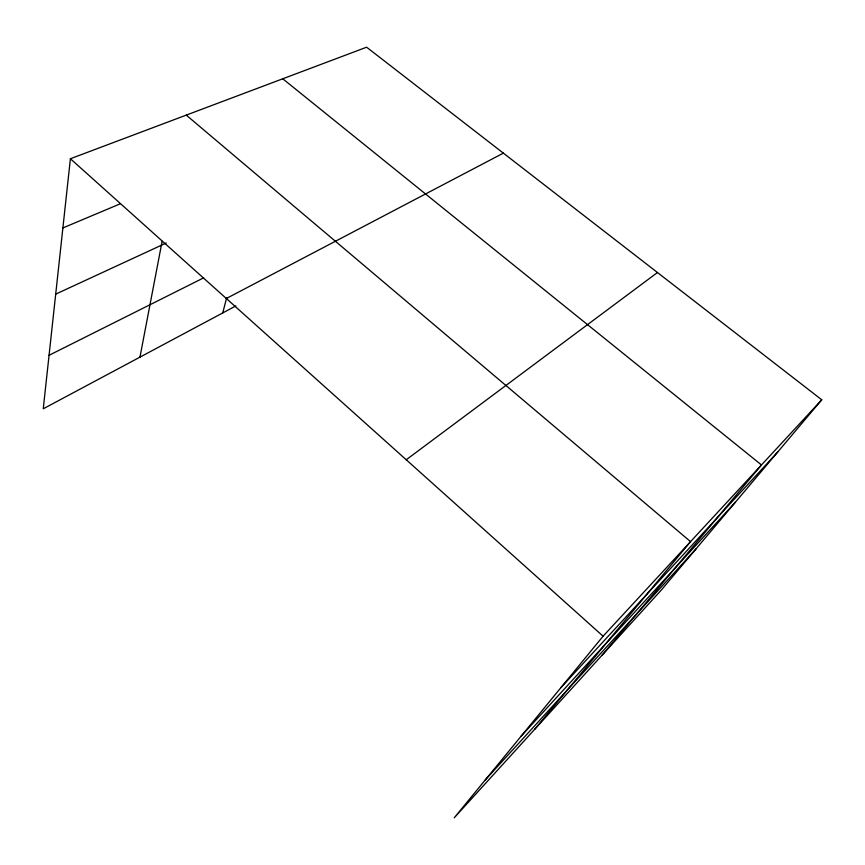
<?xml version="1.0" encoding="UTF-8"?>
<svg xmlns="http://www.w3.org/2000/svg" width="865" height="865" viewBox="0 0 865 865"><rect width="100%" height="100%" fill="white"/><g stroke="black" fill="none" stroke-linecap="round" stroke-linejoin="round"><path stroke-width="1.3" d="M821.75 399.792L603.089 636.197L454.233 817.793L661.336 590.027L821.75 399.792L366.619 47.207L70.4 158.738L43.25 408.799L235.831 305.94M139.957 357.148L162.112 241.357M222.759 312.925L226.695 297.56M534.527 729.498L690.551 541.641L186.267 115.11M602.094 655.194L761.47 464.959L282.747 78.78M485.189 780.025L696.087 548.832M521.152 736.158L735.51 502.068M560.812 687.772L777.851 451.854M406.236 459.758L657.465 272.518M226.338 298.501L503.354 153.137M49.056 355.288L203.664 277.86M55.695 294.143L166.253 243M62.886 227.949L120.105 203.87M70.4 158.738L603.089 636.197"/></g></svg>
